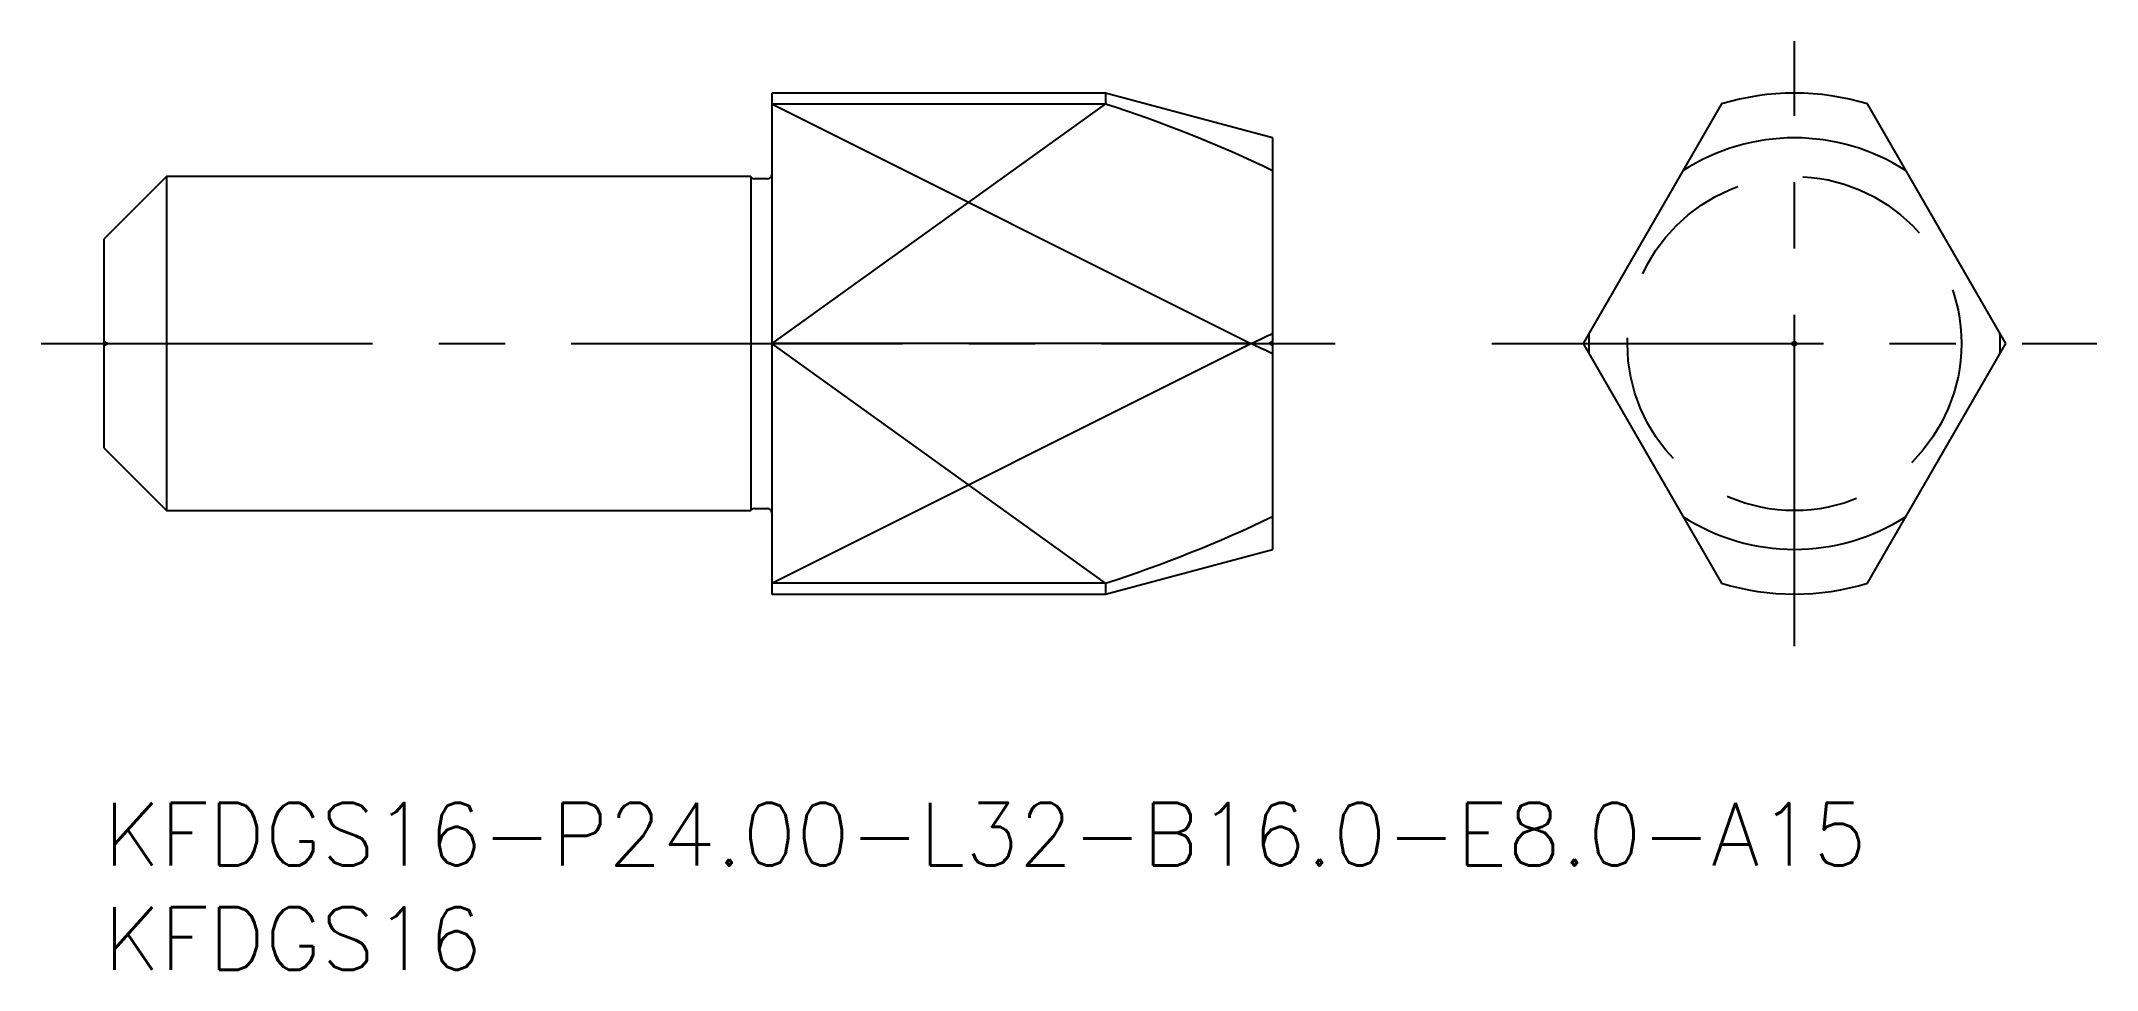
# Model space of a CAD drawing. Extents: x -3 to 95.5, y -8 to 36.5.
import ezdxf

# ---------------------------------------------------------------- set-up
doc = ezdxf.new("R2010")
doc.units = 0
doc.header["$LTSCALE"] = 0.5
doc.linetypes.add('CENTER', pattern=[50.8, 31.75, -6.35, 6.35, -6.35])
doc.linetypes.add('DASHED', pattern=[19.05, 12.7, -6.35])
for name, color, linetype in [('MSM_CENTER', 1, 'CENTER'), ('MSM_CONTINUOUS', 7, 'CONTINUOUS'), ('MSM_DASHED', 4, 'DASHED'), ('MSM_NARROW', 5, 'CONTINUOUS'), ('MSM_PART_NUMBER', 7, 'CONTINUOUS')]:
    doc.layers.add(name, color=color, linetype=linetype)
doc.styles.get("Standard").update_dxf_attribs({"font": 'txt.shx', "height": 1, "bigfont": 'bigfont.shx'})

# ---------------------------------------------------------------- blocks, each defined once
blk = doc.blocks.new('*U17')
at = {"layer": 'MSM_PART_NUMBER'}
blk.add_text('KFDGS16-P24.00-L32-B16.0-E8.0-A15', height=3, dxfattribs=at).set_placement((0, -3))
blk = doc.blocks.new('*U18')
at = {"layer": 'MSM_PART_NUMBER'}
blk.add_text('KFDGS16', height=3, dxfattribs=at).set_placement((0, -8))

msp = doc.modelspace()

# ---------------------------------------------------------------- linework, layer by layer
at = {"layer": 'MSM_CENTER'}
for p, q in [((81, 7.51), (81, 36.49)), ((-3, 22), (59, 22)), ((66.51, 22), (95.49, 22))]:
    msp.add_line(p, q, dxfattribs=at)
at = {"layer": 'MSM_CONTINUOUS'}
for p, q in [((32, 34), (32, 10)), ((48, 34), (32, 34)), ((56, 31.856), (48, 34)), ((48, 34), (48, 33.478)), ((32, 33.478), (48, 33.478)), ((77.5, 33.478), (70.873, 22)), ((91.127, 22), (84.5, 33.478)), ((56, 31.856), (56, 12.144)), ((3, 30), (0, 27)), ((31, 30), (3, 30)), ((3, 30), (3, 14)), ((31, 30), (31, 14)), ((31.8, 29.9), (31.173, 29.9)), ((0, 27), (0, 17)), ((54.956, 22), (32, 22)), ((70.873, 22), (77.5, 10.522)), ((84.5, 10.522), (91.127, 22)), ((0, 17), (3, 14)), ((3, 14), (31, 14)), ((31.173, 14.1), (31.8, 14.1)), ((48, 10), (56, 12.144)), ((48, 10.522), (32, 10.522)), ((32, 10), (48, 10)), ((48, 10.522), (48, 10))]:
    msp.add_line(p, q, dxfattribs=at)
msp.add_circle((81, 22), 0.1, dxfattribs=at)
for centre, radius, start, end in [((81, 22), 12, 73.04224, 106.95776), ((28.327, -27.346), 63.926, 64.34874, 72.0764), ((81, 22), 9.856, 57.15215, 122.84785), ((31.173, 30.1), 0.2, 210, 270), ((31.8, 30.1), 0.2, 270, 0), ((28.327, 80.116), 63.926, 294.6179, 295.65126), ((28.327, -36.116), 63.926, 64.34874, 65.3821), ((81, 22), 9.856, 177.15215, 182.84785), ((81, 22), 9.856, 357.15215, 2.84785), ((31.173, 13.9), 0.2, 90, 150), ((31.8, 13.9), 0.2, 0, 90), ((28.327, 71.346), 63.926, 287.9236, 295.65126), ((81, 22), 9.856, 237.15215, 302.84785), ((81, 22), 12, 253.04224, 286.95776)]:
    msp.add_arc(centre, radius, start, end, dxfattribs=at)
at = {"layer": 'MSM_DASHED'}
for p, q in [((0.173, 22), (0, 22.1)), ((0, 21.9), (0.173, 22)), ((56, 22.1), (55.827, 22)), ((55.827, 22), (56, 21.9))]:
    msp.add_line(p, q, dxfattribs=at)
msp.add_circle((81, 22), 8, dxfattribs=at)
at = {"layer": 'MSM_NARROW'}
for p, q in [((32, 33.478), (54.956, 22)), ((48, 33.478), (32, 22)), ((32, 10.522), (54.956, 22)), ((48, 10.522), (32, 22))]:
    msp.add_line(p, q, dxfattribs=at)

# ---------------------------------------------------------------- block references
at = {"layer": 'MSM_CONTINUOUS'}
for name in ['*U17', '*U18']:
    msp.add_blockref(name, (0, 0), dxfattribs=at)

doc.saveas('drawing.dxf')
